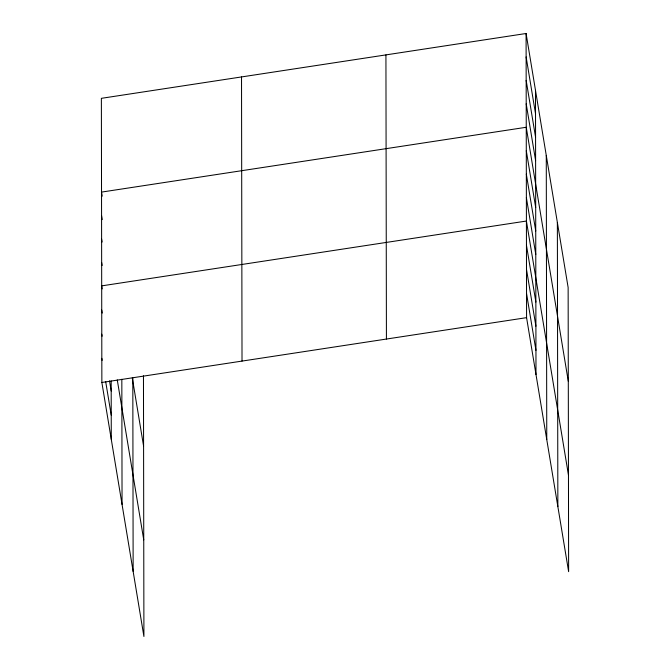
<?xml version="1.0" encoding="UTF-8"?>
<svg xmlns="http://www.w3.org/2000/svg" width="670" height="670" viewBox="0 0 670 670"><rect width="100%" height="100%" fill="white"/><g stroke="black" fill="none" stroke-linecap="round" stroke-linejoin="round"><path stroke-width="1" d="M526.084 33.5L526.578 317.655L568.629 571.669L568.135 287.522L526.084 33.5L101.371 98.331L101.865 382.478L143.916 636.5L143.464 375.786M101.865 382.478L526.578 317.655M526.126 56.942L535.531 113.799M526.159 80.383L535.573 137.241M526.201 103.825L535.615 160.683M568.294 381.289L526.243 127.267L101.53 192.097L102.209 196.159M526.285 150.717L535.698 207.566M526.327 174.158L535.74 231.008M526.369 197.6L535.782 254.449M568.462 475.064L526.411 221.041L101.698 285.872L102.2 288.912M526.452 245.195L535.866 302.053M526.494 269.348L535.908 326.198M526.536 293.502L535.95 350.351M132.3 377.955L143.589 446.119M101.572 215.539L102.242 219.601M101.614 238.981L102.116 242.029M101.656 262.422L102.158 265.471M117.267 379.907L143.748 539.886M101.74 310.017L102.242 313.066M101.781 334.171L102.116 336.206M109.511 380.878L111.195 391.029M101.823 358.324L102.158 360.359M105.693 381.682L111.237 415.182M557.365 222.457L557.859 506.612M546.268 155.423L546.762 439.57M535.489 90.358L535.992 374.505M385.928 54.89L386.423 339.045M241.527 76.933L242.021 361.088M132.811 377.997L133.146 571.435M121.831 379.245L122.049 504.401M111.178 380.962L111.279 439.336"/></g></svg>
